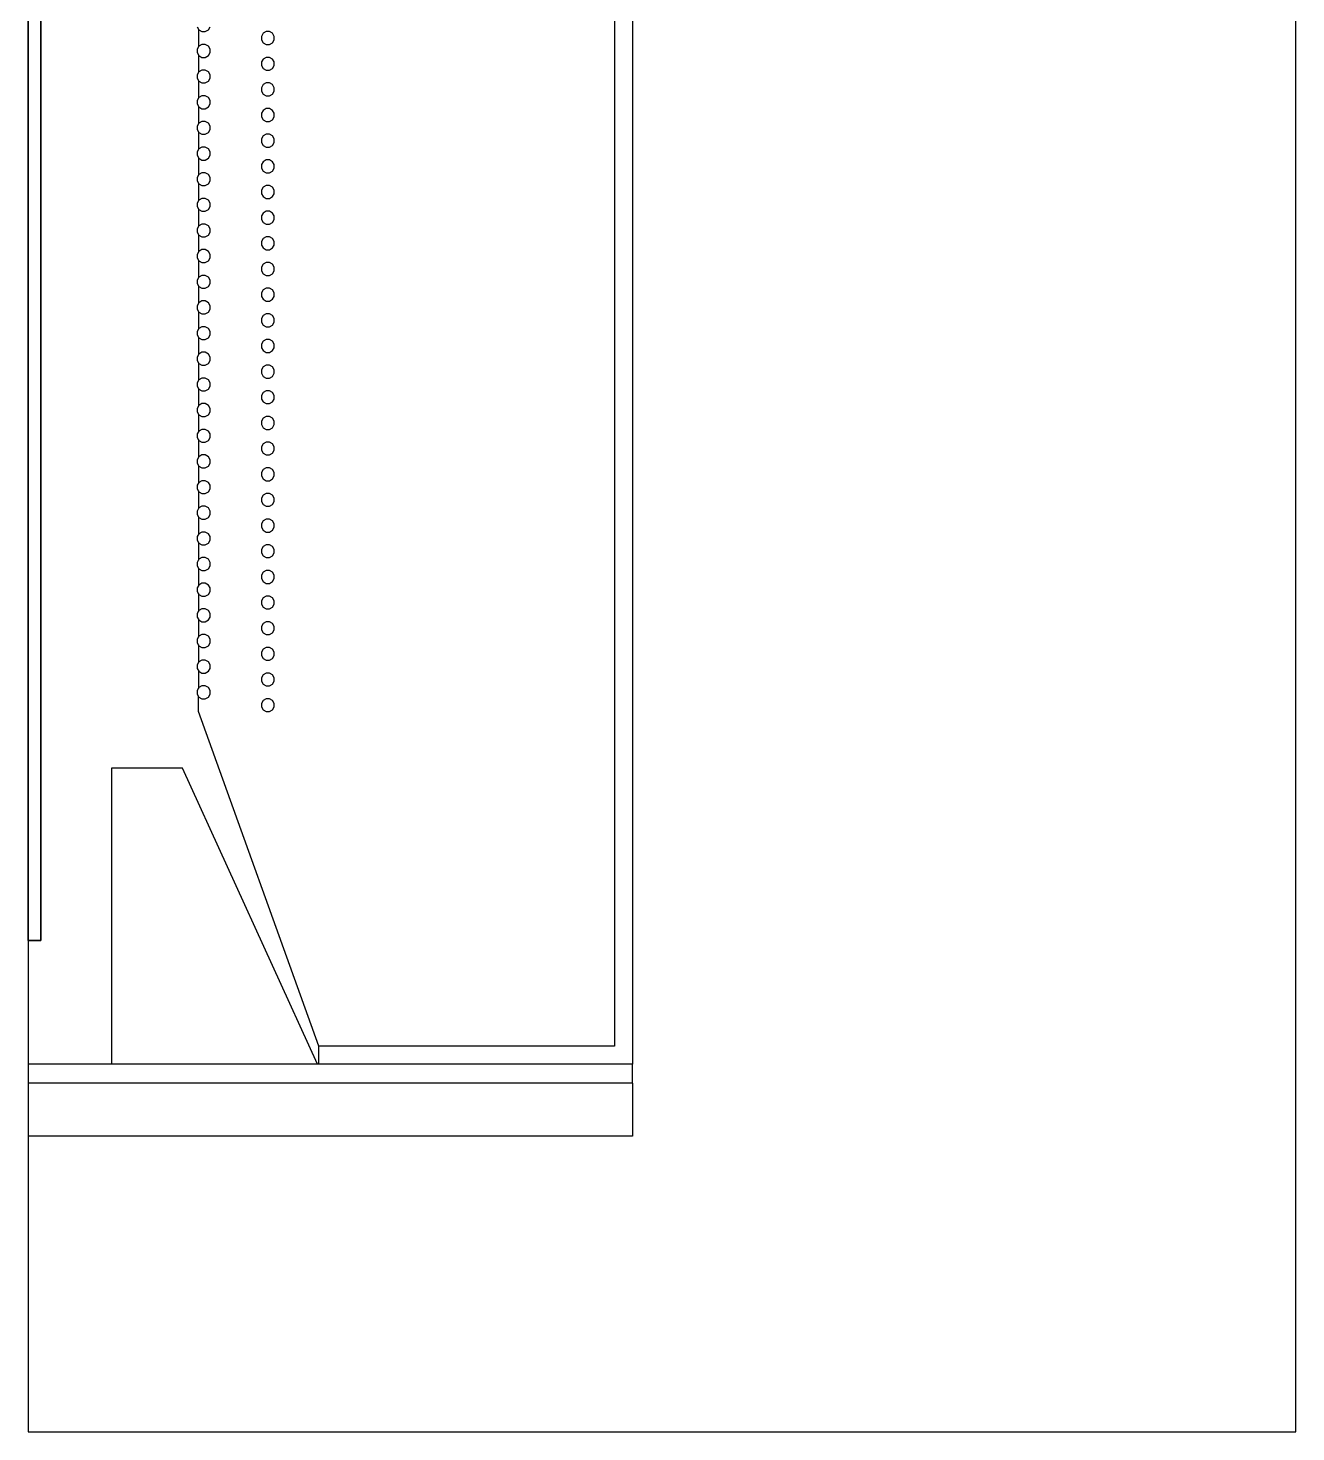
# Model space of a CAD drawing. Header units: millimetres. Extents: x 0 to 99, y -172 to 45.
# Drawn here: x 0 to 98.6, y -172.2 to -63.1 of the extents above; entities that cross this region are included whole.
import ezdxf

# ---------------------------------------------------------------- set-up
doc = ezdxf.new("R2010")
doc.units = ezdxf.units.MM
doc.layers.get('0').update_dxf_attribs({"true_color": 0xffffff})

msp = doc.modelspace()

# ---------------------------------------------------------------- linework, layer by layer
for p, q in [((98.6, -172.2), (98.6, 45)), ((98.6, -172.2), (98.6, 45)), ((98.6, -172.2), (98.6, 45)), ((98.6, -172.2), (98.6, 45)), ((98.6, -172.2), (98.6, 45)), ((0, 30), (0, -134)), ((0, -134), (0, 30)), ((0, -134), (0, 30)), ((1, 30), (1, -134)), ((1, -134), (1, 30)), ((1, 30), (1, -134)), ((1, -134), (1, 30)), ((1, 30), (1, -134)), ((1, 30), (1, -134)), ((1, 30), (1, -134)), ((1, 30), (1, -134)), ((1, 30), (1, -134)), ((1, 30), (1, -134)), ((1, 30), (1, -134)), ((1, 30), (1, -134)), ((1, 30), (1, -134)), ((1, 30), (1, -134)), ((1, 30), (1, -134)), ((1, 30), (1, -134)), ((47, 1.4), (47, -143.6)), ((47, 1.4), (47, -143.6)), ((47, 1.4), (47, -143.6)), ((47, 1.4), (47, -143.6)), ((47, 1.4), (47, -143.6)), ((47, 1.4), (47, -143.6)), ((45.6, 0), (45.6, -142.2)), ((45.6, 0), (45.6, -142.2)), ((45.6, 0), (45.6, -142.2)), ((13.15, -62.98), (13.28, -63.21)), ((13.25, -63.15), (13.25, -64.53)), ((13.28, -63.21), (13.52, -63.34)), ((13.78, -63.34), (14.02, -63.21)), ((14.02, -63.21), (14.15, -62.98)), ((13.52, -64.34), (13.28, -64.47)), ((13.52, -63.34), (13.78, -63.34)), ((13.78, -64.34), (13.52, -64.34)), ((14.02, -64.47), (13.78, -64.34)), ((18.28, -63.47), (18.15, -63.71)), ((18.15, -63.71), (18.15, -63.97)), ((18.15, -63.97), (18.28, -64.21)), ((18.52, -63.34), (18.28, -63.47)), ((18.28, -64.21), (18.52, -64.34)), ((18.78, -63.34), (18.52, -63.34)), ((18.52, -64.34), (18.78, -64.34)), ((19.02, -63.47), (18.78, -63.34)), ((18.78, -64.34), (19.02, -64.21)), ((19.15, -63.71), (19.02, -63.47)), ((19.02, -64.21), (19.15, -63.97)), ((19.15, -63.97), (19.15, -63.71)), ((13.28, -64.47), (13.15, -64.7)), ((13.15, -64.7), (13.15, -64.97)), ((13.15, -64.97), (13.28, -65.2)), ((13.25, -65.15), (13.25, -66.53)), ((13.28, -65.2), (13.52, -65.34)), ((13.52, -65.34), (13.78, -65.34)), ((13.78, -65.34), (14.02, -65.2)), ((14.15, -64.7), (14.02, -64.47)), ((14.02, -65.2), (14.15, -64.97)), ((14.15, -64.97), (14.15, -64.7)), ((18.28, -65.47), (18.15, -65.7)), ((18.52, -65.34), (18.28, -65.47)), ((18.78, -65.34), (18.52, -65.34)), ((19.02, -65.47), (18.78, -65.34)), ((19.15, -65.7), (19.02, -65.47)), ((13.28, -66.47), (13.15, -66.7)), ((13.52, -66.33), (13.28, -66.47)), ((13.78, -66.33), (13.52, -66.33)), ((14.02, -66.47), (13.78, -66.33)), ((14.15, -66.7), (14.02, -66.47)), ((18.15, -65.7), (18.15, -65.97)), ((18.15, -65.97), (18.28, -66.2)), ((18.28, -66.2), (18.52, -66.34)), ((18.52, -66.34), (18.78, -66.34)), ((18.78, -66.34), (19.02, -66.2)), ((19.02, -66.2), (19.15, -65.97)), ((19.15, -65.97), (19.15, -65.7)), ((13.15, -66.7), (13.15, -66.97)), ((13.15, -66.97), (13.28, -67.2)), ((13.25, -67.14), (13.25, -68.52)), ((13.28, -67.2), (13.52, -67.33)), ((13.52, -67.33), (13.78, -67.33)), ((13.78, -67.33), (14.02, -67.2)), ((14.02, -67.2), (14.15, -66.97)), ((14.15, -66.97), (14.15, -66.7)), ((18.28, -67.46), (18.15, -67.7)), ((18.52, -67.33), (18.28, -67.46)), ((18.78, -67.33), (18.52, -67.33)), ((19.02, -67.46), (18.78, -67.33)), ((19.15, -67.7), (19.02, -67.46)), ((13.28, -68.46), (13.15, -68.69)), ((13.15, -68.69), (13.15, -68.96)), ((13.52, -68.33), (13.28, -68.46)), ((13.78, -68.33), (13.52, -68.33)), ((14.02, -68.46), (13.78, -68.33)), ((14.15, -68.69), (14.02, -68.46)), ((14.15, -68.96), (14.15, -68.69)), ((18.15, -67.7), (18.15, -67.96)), ((18.15, -67.96), (18.28, -68.2)), ((18.28, -68.2), (18.52, -68.33)), ((18.52, -68.33), (18.78, -68.33)), ((18.78, -68.33), (19.02, -68.2)), ((19.02, -68.2), (19.15, -67.96)), ((19.15, -67.96), (19.15, -67.7)), ((13.15, -68.96), (13.28, -69.19)), ((13.25, -69.13), (13.25, -70.51)), ((13.28, -69.19), (13.52, -69.33)), ((13.52, -69.33), (13.78, -69.33)), ((13.78, -69.33), (14.02, -69.19)), ((14.02, -69.19), (14.15, -68.96)), ((18.28, -69.46), (18.15, -69.69)), ((18.15, -69.69), (18.15, -69.96)), ((18.52, -69.32), (18.28, -69.46)), ((18.78, -69.32), (18.52, -69.32)), ((19.02, -69.46), (18.78, -69.32)), ((19.15, -69.69), (19.02, -69.46)), ((19.15, -69.96), (19.15, -69.69)), ((13.28, -70.46), (13.15, -70.69)), ((13.15, -70.69), (13.15, -70.96)), ((13.52, -70.32), (13.28, -70.46)), ((13.78, -70.32), (13.52, -70.32)), ((14.02, -70.46), (13.78, -70.32)), ((14.15, -70.69), (14.02, -70.46)), ((14.15, -70.96), (14.15, -70.69)), ((18.15, -69.96), (18.28, -70.19)), ((18.28, -70.19), (18.52, -70.32)), ((18.52, -70.32), (18.78, -70.32)), ((18.78, -70.32), (19.02, -70.19)), ((19.02, -70.19), (19.15, -69.96)), ((13.15, -70.96), (13.28, -71.19)), ((13.25, -71.13), (13.25, -72.51)), ((13.28, -71.19), (13.52, -71.32)), ((13.52, -71.32), (13.78, -71.32)), ((13.78, -71.32), (14.02, -71.19)), ((14.02, -71.19), (14.15, -70.96)), ((18.28, -71.45), (18.15, -71.68)), ((18.15, -71.68), (18.15, -71.95)), ((18.15, -71.95), (18.28, -72.18)), ((18.52, -71.32), (18.28, -71.45)), ((18.78, -71.32), (18.52, -71.32)), ((19.02, -71.45), (18.78, -71.32)), ((19.15, -71.68), (19.02, -71.45)), ((19.02, -72.18), (19.15, -71.95)), ((19.15, -71.95), (19.15, -71.68)), ((13.28, -72.45), (13.15, -72.68)), ((13.15, -72.68), (13.15, -72.95)), ((13.15, -72.95), (13.28, -73.18)), ((13.52, -72.32), (13.28, -72.45)), ((13.78, -72.32), (13.52, -72.32)), ((14.02, -72.45), (13.78, -72.32)), ((14.15, -72.68), (14.02, -72.45)), ((14.02, -73.18), (14.15, -72.95)), ((14.15, -72.95), (14.15, -72.68)), ((18.28, -72.18), (18.52, -72.32)), ((18.52, -72.32), (18.78, -72.32)), ((18.78, -72.32), (19.02, -72.18)), ((13.25, -73.12), (13.25, -74.5)), ((13.28, -73.18), (13.52, -73.32)), ((13.52, -73.32), (13.78, -73.32)), ((13.78, -73.32), (14.02, -73.18)), ((18.28, -73.45), (18.15, -73.68)), ((18.15, -73.68), (18.15, -73.95)), ((18.15, -73.95), (18.28, -74.18)), ((18.52, -73.31), (18.28, -73.45)), ((18.28, -74.18), (18.52, -74.31)), ((18.78, -73.31), (18.52, -73.31)), ((19.02, -73.45), (18.78, -73.31)), ((18.78, -74.31), (19.02, -74.18)), ((19.15, -73.68), (19.02, -73.45)), ((19.02, -74.18), (19.15, -73.95)), ((19.15, -73.95), (19.15, -73.68)), ((13.28, -74.44), (13.15, -74.68)), ((13.15, -74.68), (13.15, -74.94)), ((13.15, -74.94), (13.28, -75.18)), ((13.25, -75.12), (13.25, -76.5)), ((13.52, -74.31), (13.28, -74.44)), ((13.28, -75.18), (13.52, -75.31)), ((13.78, -74.31), (13.52, -74.31)), ((14.02, -74.44), (13.78, -74.31)), ((13.78, -75.31), (14.02, -75.18)), ((14.15, -74.68), (14.02, -74.44)), ((14.02, -75.18), (14.15, -74.94)), ((14.15, -74.94), (14.15, -74.68)), ((18.52, -74.31), (18.78, -74.31)), ((13.52, -76.31), (13.28, -76.44)), ((13.52, -75.31), (13.78, -75.31)), ((13.78, -76.31), (13.52, -76.31)), ((14.02, -76.44), (13.78, -76.31)), ((18.28, -75.44), (18.15, -75.67)), ((18.15, -75.67), (18.15, -75.94)), ((18.15, -75.94), (18.28, -76.17)), ((18.52, -75.31), (18.28, -75.44)), ((18.28, -76.17), (18.52, -76.31)), ((18.78, -75.31), (18.52, -75.31)), ((18.52, -76.31), (18.78, -76.31)), ((19.02, -75.44), (18.78, -75.31)), ((18.78, -76.31), (19.02, -76.17)), ((19.15, -75.67), (19.02, -75.44)), ((19.02, -76.17), (19.15, -75.94)), ((19.15, -75.94), (19.15, -75.67)), ((13.28, -76.44), (13.15, -76.67)), ((13.15, -76.67), (13.15, -76.94)), ((13.15, -76.94), (13.28, -77.17)), ((13.25, -77.11), (13.25, -78.49)), ((13.28, -77.17), (13.52, -77.31)), ((13.52, -77.31), (13.78, -77.31)), ((13.78, -77.31), (14.02, -77.17)), ((14.15, -76.67), (14.02, -76.44)), ((14.02, -77.17), (14.15, -76.94)), ((14.15, -76.94), (14.15, -76.67)), ((18.28, -77.44), (18.15, -77.67)), ((18.52, -77.3), (18.28, -77.44)), ((18.78, -77.3), (18.52, -77.3)), ((19.02, -77.44), (18.78, -77.3)), ((19.15, -77.67), (19.02, -77.44)), ((13.28, -78.43), (13.15, -78.67)), ((13.52, -78.3), (13.28, -78.43)), ((13.78, -78.3), (13.52, -78.3)), ((14.02, -78.43), (13.78, -78.3)), ((14.15, -78.67), (14.02, -78.43)), ((18.15, -77.67), (18.15, -77.94)), ((18.15, -77.94), (18.28, -78.17)), ((18.28, -78.17), (18.52, -78.3)), ((18.52, -78.3), (18.78, -78.3)), ((18.78, -78.3), (19.02, -78.17)), ((19.02, -78.17), (19.15, -77.94)), ((19.15, -77.94), (19.15, -77.67)), ((13.15, -78.67), (13.15, -78.93)), ((13.15, -78.93), (13.28, -79.17)), ((13.25, -79.11), (13.25, -80.49)), ((13.28, -79.17), (13.52, -79.3)), ((13.52, -79.3), (13.78, -79.3)), ((13.78, -79.3), (14.02, -79.17)), ((14.02, -79.17), (14.15, -78.93)), ((14.15, -78.93), (14.15, -78.67)), ((18.28, -79.43), (18.15, -79.66)), ((18.15, -79.66), (18.15, -79.93)), ((18.52, -79.3), (18.28, -79.43)), ((18.78, -79.3), (18.52, -79.3)), ((19.02, -79.43), (18.78, -79.3)), ((19.15, -79.66), (19.02, -79.43)), ((19.15, -79.93), (19.15, -79.66)), ((13.28, -80.43), (13.15, -80.66)), ((13.15, -80.66), (13.15, -80.93)), ((13.52, -80.29), (13.28, -80.43)), ((13.78, -80.29), (13.52, -80.29)), ((14.02, -80.43), (13.78, -80.29)), ((14.15, -80.66), (14.02, -80.43)), ((14.15, -80.93), (14.15, -80.66)), ((18.15, -79.93), (18.28, -80.16)), ((18.28, -80.16), (18.52, -80.3)), ((18.52, -80.3), (18.78, -80.3)), ((18.78, -80.3), (19.02, -80.16)), ((19.02, -80.16), (19.15, -79.93)), ((13.15, -80.93), (13.28, -81.16)), ((13.25, -81.1), (13.25, -82.48)), ((13.28, -81.16), (13.52, -81.29)), ((13.52, -81.29), (13.78, -81.29)), ((13.78, -81.29), (14.02, -81.16)), ((14.02, -81.16), (14.15, -80.93)), ((18.28, -81.43), (18.15, -81.66)), ((18.15, -81.66), (18.15, -81.93)), ((18.52, -81.29), (18.28, -81.43)), ((18.78, -81.29), (18.52, -81.29)), ((19.02, -81.43), (18.78, -81.29)), ((19.15, -81.66), (19.02, -81.43)), ((19.15, -81.93), (19.15, -81.66)), ((13.28, -82.42), (13.15, -82.66)), ((13.15, -82.66), (13.15, -82.92)), ((13.15, -82.92), (13.28, -83.16)), ((13.52, -82.29), (13.28, -82.42)), ((13.78, -82.29), (13.52, -82.29)), ((14.02, -82.42), (13.78, -82.29)), ((14.15, -82.66), (14.02, -82.42)), ((14.02, -83.16), (14.15, -82.92)), ((14.15, -82.92), (14.15, -82.66)), ((18.15, -81.93), (18.28, -82.16)), ((18.28, -82.16), (18.52, -82.29)), ((18.52, -82.29), (18.78, -82.29)), ((18.78, -82.29), (19.02, -82.16)), ((19.02, -82.16), (19.15, -81.93)), ((13.25, -83.1), (13.25, -84.48)), ((13.28, -83.16), (13.52, -83.29)), ((13.52, -83.29), (13.78, -83.29)), ((13.78, -83.29), (14.02, -83.16)), ((18.28, -83.42), (18.15, -83.65)), ((18.15, -83.65), (18.15, -83.92)), ((18.15, -83.92), (18.28, -84.15)), ((18.52, -83.29), (18.28, -83.42)), ((18.78, -83.29), (18.52, -83.29)), ((19.02, -83.42), (18.78, -83.29)), ((19.15, -83.65), (19.02, -83.42)), ((19.02, -84.15), (19.15, -83.92)), ((19.15, -83.92), (19.15, -83.65)), ((13.28, -84.42), (13.15, -84.65)), ((13.15, -84.65), (13.15, -84.92)), ((13.15, -84.92), (13.28, -85.15)), ((13.25, -85.09), (13.25, -86.47)), ((13.52, -84.28), (13.28, -84.42)), ((13.78, -84.28), (13.52, -84.28)), ((14.02, -84.42), (13.78, -84.28)), ((14.15, -84.65), (14.02, -84.42)), ((14.02, -85.15), (14.15, -84.92)), ((14.15, -84.92), (14.15, -84.65)), ((18.28, -84.15), (18.52, -84.29)), ((18.52, -84.29), (18.78, -84.29)), ((18.78, -84.29), (19.02, -84.15)), ((13.28, -85.15), (13.52, -85.28)), ((13.52, -85.28), (13.78, -85.28)), ((13.78, -85.28), (14.02, -85.15)), ((18.28, -85.42), (18.15, -85.65)), ((18.15, -85.65), (18.15, -85.92)), ((18.15, -85.92), (18.28, -86.15)), ((18.52, -85.28), (18.28, -85.42)), ((18.28, -86.15), (18.52, -86.28)), ((18.78, -85.28), (18.52, -85.28)), ((19.02, -85.42), (18.78, -85.28)), ((18.78, -86.28), (19.02, -86.15)), ((19.15, -85.65), (19.02, -85.42)), ((19.02, -86.15), (19.15, -85.92)), ((19.15, -85.92), (19.15, -85.65)), ((13.28, -86.41), (13.15, -86.64)), ((13.15, -86.64), (13.15, -86.91)), ((13.15, -86.91), (13.28, -87.14)), ((13.25, -87.09), (13.25, -88.47)), ((13.52, -86.28), (13.28, -86.41)), ((13.28, -87.14), (13.52, -87.28)), ((13.78, -86.28), (13.52, -86.28)), ((13.52, -87.28), (13.78, -87.28)), ((14.02, -86.41), (13.78, -86.28)), ((13.78, -87.28), (14.02, -87.14)), ((14.15, -86.64), (14.02, -86.41)), ((14.02, -87.14), (14.15, -86.91)), ((14.15, -86.91), (14.15, -86.64)), ((18.52, -87.28), (18.28, -87.41)), ((18.52, -86.28), (18.78, -86.28)), ((18.78, -87.28), (18.52, -87.28)), ((19.02, -87.41), (18.78, -87.28)), ((13.52, -88.27), (13.28, -88.41)), ((13.78, -88.27), (13.52, -88.27)), ((14.02, -88.41), (13.78, -88.27)), ((18.28, -87.41), (18.15, -87.64)), ((18.15, -87.64), (18.15, -87.91)), ((18.15, -87.91), (18.28, -88.14)), ((18.28, -88.14), (18.52, -88.28)), ((18.52, -88.28), (18.78, -88.28)), ((18.78, -88.28), (19.02, -88.14)), ((19.15, -87.64), (19.02, -87.41)), ((19.02, -88.14), (19.15, -87.91)), ((19.15, -87.91), (19.15, -87.64)), ((13.28, -88.41), (13.15, -88.64)), ((13.15, -88.64), (13.15, -88.91)), ((13.15, -88.91), (13.28, -89.14)), ((13.25, -89.08), (13.25, -90.46)), ((13.28, -89.14), (13.52, -89.27)), ((13.52, -89.27), (13.78, -89.27)), ((13.78, -89.27), (14.02, -89.14)), ((14.15, -88.64), (14.02, -88.41)), ((14.02, -89.14), (14.15, -88.91)), ((14.15, -88.91), (14.15, -88.64)), ((18.28, -89.4), (18.15, -89.64)), ((18.52, -89.27), (18.28, -89.4)), ((18.78, -89.27), (18.52, -89.27)), ((19.02, -89.4), (18.78, -89.27)), ((19.15, -89.64), (19.02, -89.4)), ((13.28, -90.4), (13.15, -90.63)), ((13.52, -90.27), (13.28, -90.4)), ((13.78, -90.27), (13.52, -90.27)), ((14.02, -90.4), (13.78, -90.27)), ((14.15, -90.63), (14.02, -90.4)), ((18.15, -89.64), (18.15, -89.9)), ((18.15, -89.9), (18.28, -90.14)), ((18.28, -90.14), (18.52, -90.27)), ((18.52, -90.27), (18.78, -90.27)), ((18.78, -90.27), (19.02, -90.14)), ((19.02, -90.14), (19.15, -89.9)), ((19.15, -89.9), (19.15, -89.64)), ((13.15, -90.63), (13.15, -90.9)), ((13.15, -90.9), (13.28, -91.13)), ((13.25, -91.07), (13.25, -92.45)), ((13.28, -91.13), (13.52, -91.27)), ((13.52, -91.27), (13.78, -91.27)), ((13.78, -91.27), (14.02, -91.13)), ((14.02, -91.13), (14.15, -90.9)), ((14.15, -90.9), (14.15, -90.63)), ((18.28, -91.4), (18.15, -91.63)), ((18.15, -91.63), (18.15, -91.9)), ((18.52, -91.26), (18.28, -91.4)), ((18.78, -91.26), (18.52, -91.26)), ((19.02, -91.4), (18.78, -91.26)), ((19.15, -91.63), (19.02, -91.4)), ((19.15, -91.9), (19.15, -91.63)), ((13.28, -92.4), (13.15, -92.63)), ((13.15, -92.63), (13.15, -92.9)), ((13.52, -92.26), (13.28, -92.4)), ((13.78, -92.26), (13.52, -92.26)), ((14.02, -92.4), (13.78, -92.26)), ((14.15, -92.63), (14.02, -92.4)), ((14.15, -92.9), (14.15, -92.63)), ((18.15, -91.9), (18.28, -92.13)), ((18.28, -92.13), (18.52, -92.26)), ((18.52, -92.26), (18.78, -92.26)), ((18.78, -92.26), (19.02, -92.13)), ((19.02, -92.13), (19.15, -91.9)), ((13.15, -92.9), (13.28, -93.13)), ((13.25, -93.07), (13.25, -94.45)), ((13.28, -93.13), (13.52, -93.26)), ((13.52, -93.26), (13.78, -93.26)), ((13.78, -93.26), (14.02, -93.13)), ((14.02, -93.13), (14.15, -92.9)), ((18.28, -93.39), (18.15, -93.63)), ((18.15, -93.63), (18.15, -93.89)), ((18.52, -93.26), (18.28, -93.39)), ((18.78, -93.26), (18.52, -93.26)), ((19.02, -93.39), (18.78, -93.26)), ((19.15, -93.63), (19.02, -93.39)), ((19.15, -93.89), (19.15, -93.63)), ((13.28, -94.39), (13.15, -94.62)), ((13.15, -94.62), (13.15, -94.89)), ((13.15, -94.89), (13.28, -95.12)), ((13.52, -94.26), (13.28, -94.39)), ((13.78, -94.26), (13.52, -94.26)), ((14.02, -94.39), (13.78, -94.26)), ((14.15, -94.62), (14.02, -94.39)), ((14.02, -95.12), (14.15, -94.89)), ((14.15, -94.89), (14.15, -94.62)), ((18.15, -93.89), (18.28, -94.13)), ((18.28, -94.13), (18.52, -94.26)), ((18.52, -94.26), (18.78, -94.26)), ((18.78, -94.26), (19.02, -94.13)), ((19.02, -94.13), (19.15, -93.89)), ((13.25, -95.06), (13.25, -96.44)), ((13.28, -95.12), (13.52, -95.26)), ((13.52, -95.26), (13.78, -95.26)), ((13.78, -95.26), (14.02, -95.12)), ((18.28, -95.39), (18.15, -95.62)), ((18.15, -95.62), (18.15, -95.89)), ((18.15, -95.89), (18.28, -96.12)), ((18.52, -95.25), (18.28, -95.39)), ((18.78, -95.25), (18.52, -95.25)), ((19.02, -95.39), (18.78, -95.25)), ((19.15, -95.62), (19.02, -95.39)), ((19.02, -96.12), (19.15, -95.89)), ((19.15, -95.89), (19.15, -95.62)), ((13.28, -96.39), (13.15, -96.62)), ((13.15, -96.62), (13.15, -96.89)), ((13.15, -96.89), (13.28, -97.12)), ((13.25, -97.06), (13.25, -98.44)), ((13.52, -96.25), (13.28, -96.39)), ((13.28, -97.12), (13.52, -97.25)), ((13.78, -96.25), (13.52, -96.25)), ((14.02, -96.39), (13.78, -96.25)), ((13.78, -97.25), (14.02, -97.12)), ((14.15, -96.62), (14.02, -96.39)), ((14.02, -97.12), (14.15, -96.89)), ((14.15, -96.89), (14.15, -96.62)), ((18.28, -96.12), (18.52, -96.25)), ((18.52, -96.25), (18.78, -96.25)), ((18.78, -96.25), (19.02, -96.12)), ((13.52, -97.25), (13.78, -97.25)), ((18.28, -97.38), (18.15, -97.61)), ((18.15, -97.61), (18.15, -97.88)), ((18.15, -97.88), (18.28, -98.11)), ((18.52, -97.25), (18.28, -97.38)), ((18.28, -98.11), (18.52, -98.25)), ((18.78, -97.25), (18.52, -97.25)), ((19.02, -97.38), (18.78, -97.25)), ((18.78, -98.25), (19.02, -98.11)), ((19.15, -97.61), (19.02, -97.38)), ((19.02, -98.11), (19.15, -97.88)), ((19.15, -97.88), (19.15, -97.61)), ((13.28, -98.38), (13.15, -98.61)), ((13.15, -98.61), (13.15, -98.88)), ((13.15, -98.88), (13.28, -99.11)), ((13.25, -99.05), (13.25, -100.43)), ((13.52, -98.25), (13.28, -98.38)), ((13.28, -99.11), (13.52, -99.25)), ((13.78, -98.25), (13.52, -98.25)), ((13.52, -99.25), (13.78, -99.25)), ((14.02, -98.38), (13.78, -98.25)), ((13.78, -99.25), (14.02, -99.11)), ((14.15, -98.61), (14.02, -98.38)), ((14.02, -99.11), (14.15, -98.88)), ((14.15, -98.88), (14.15, -98.61)), ((18.52, -99.24), (18.28, -99.38)), ((18.52, -98.25), (18.78, -98.25)), ((18.78, -99.24), (18.52, -99.24)), ((19.02, -99.38), (18.78, -99.24)), ((13.28, -100.37), (13.15, -100.61)), ((13.52, -100.24), (13.28, -100.37)), ((13.78, -100.24), (13.52, -100.24)), ((14.02, -100.37), (13.78, -100.24)), ((14.15, -100.61), (14.02, -100.37)), ((18.28, -99.38), (18.15, -99.61)), ((18.15, -99.61), (18.15, -99.88)), ((18.15, -99.88), (18.28, -100.11)), ((18.28, -100.11), (18.52, -100.24)), ((18.52, -100.24), (18.78, -100.24)), ((18.78, -100.24), (19.02, -100.11)), ((19.15, -99.61), (19.02, -99.38)), ((19.02, -100.11), (19.15, -99.88)), ((19.15, -99.88), (19.15, -99.61)), ((13.15, -100.61), (13.15, -100.87)), ((13.15, -100.87), (13.28, -101.11)), ((13.25, -101.05), (13.25, -102.43)), ((13.28, -101.11), (13.52, -101.24)), ((13.52, -101.24), (13.78, -101.24)), ((13.78, -101.24), (14.02, -101.11)), ((14.02, -101.11), (14.15, -100.87)), ((14.15, -100.87), (14.15, -100.61)), ((18.28, -101.37), (18.15, -101.6)), ((18.52, -101.24), (18.28, -101.37)), ((18.78, -101.24), (18.52, -101.24)), ((19.02, -101.37), (18.78, -101.24)), ((19.15, -101.6), (19.02, -101.37)), ((13.28, -102.37), (13.15, -102.6)), ((13.52, -102.24), (13.28, -102.37)), ((13.78, -102.24), (13.52, -102.24)), ((14.02, -102.37), (13.78, -102.24)), ((14.15, -102.6), (14.02, -102.37)), ((18.15, -101.6), (18.15, -101.87)), ((18.15, -101.87), (18.28, -102.1)), ((18.28, -102.1), (18.52, -102.24)), ((18.52, -102.24), (18.78, -102.24)), ((18.78, -102.24), (19.02, -102.1)), ((19.02, -102.1), (19.15, -101.87)), ((19.15, -101.87), (19.15, -101.6)), ((13.15, -102.6), (13.15, -102.87)), ((13.15, -102.87), (13.28, -103.1)), ((13.25, -103.04), (13.25, -104.42)), ((13.28, -103.1), (13.52, -103.24)), ((13.52, -103.24), (13.78, -103.24)), ((13.78, -103.24), (14.02, -103.1)), ((14.02, -103.1), (14.15, -102.87)), ((14.15, -102.87), (14.15, -102.6)), ((18.28, -103.37), (18.15, -103.6)), ((18.15, -103.6), (18.15, -103.87)), ((18.52, -103.23), (18.28, -103.37)), ((18.78, -103.23), (18.52, -103.23)), ((19.02, -103.37), (18.78, -103.23)), ((19.15, -103.6), (19.02, -103.37)), ((19.15, -103.87), (19.15, -103.6)), ((13.28, -104.36), (13.15, -104.6)), ((13.15, -104.6), (13.15, -104.86)), ((13.52, -104.23), (13.28, -104.36)), ((13.78, -104.23), (13.52, -104.23)), ((14.02, -104.36), (13.78, -104.23)), ((14.15, -104.6), (14.02, -104.36)), ((14.15, -104.86), (14.15, -104.6)), ((18.15, -103.87), (18.28, -104.1)), ((18.28, -104.1), (18.52, -104.23)), ((18.52, -104.23), (18.78, -104.23)), ((18.78, -104.23), (19.02, -104.1)), ((19.02, -104.1), (19.15, -103.87)), ((13.15, -104.86), (13.28, -105.1)), ((13.25, -105.04), (13.25, -106.42)), ((13.28, -105.1), (13.52, -105.23)), ((13.52, -105.23), (13.78, -105.23)), ((13.78, -105.23), (14.02, -105.1)), ((14.02, -105.1), (14.15, -104.86)), ((18.28, -105.36), (18.15, -105.59)), ((18.15, -105.59), (18.15, -105.86)), ((18.15, -105.86), (18.28, -106.09)), ((18.52, -105.23), (18.28, -105.36)), ((18.78, -105.23), (18.52, -105.23)), ((19.02, -105.36), (18.78, -105.23)), ((19.15, -105.59), (19.02, -105.36)), ((19.02, -106.09), (19.15, -105.86)), ((19.15, -105.86), (19.15, -105.59)), ((13.28, -106.36), (13.15, -106.59)), ((13.15, -106.59), (13.15, -106.86)), ((13.15, -106.86), (13.28, -107.09)), ((13.52, -106.22), (13.28, -106.36)), ((13.78, -106.22), (13.52, -106.22)), ((14.02, -106.36), (13.78, -106.22)), ((14.15, -106.59), (14.02, -106.36)), ((14.02, -107.09), (14.15, -106.86)), ((14.15, -106.86), (14.15, -106.59)), ((18.28, -106.09), (18.52, -106.23)), ((18.52, -106.23), (18.78, -106.23)), ((18.78, -106.23), (19.02, -106.09)), ((13.25, -107.03), (13.25, -108.41)), ((13.28, -107.09), (13.52, -107.22)), ((13.52, -107.22), (13.78, -107.22)), ((13.78, -107.22), (14.02, -107.09)), ((18.28, -107.36), (18.15, -107.59)), ((18.15, -107.59), (18.15, -107.86)), ((18.15, -107.86), (18.28, -108.09)), ((18.52, -107.22), (18.28, -107.36)), ((18.78, -107.22), (18.52, -107.22)), ((19.02, -107.36), (18.78, -107.22)), ((19.15, -107.59), (19.02, -107.36)), ((19.02, -108.09), (19.15, -107.86)), ((19.15, -107.86), (19.15, -107.59)), ((13.28, -108.35), (13.15, -108.58)), ((13.15, -108.58), (13.15, -108.85)), ((13.15, -108.85), (13.28, -109.08)), ((13.25, -109.03), (13.25, -110.41)), ((13.52, -108.22), (13.28, -108.35)), ((13.28, -109.08), (13.52, -109.22)), ((13.78, -108.22), (13.52, -108.22)), ((14.02, -108.35), (13.78, -108.22)), ((13.78, -109.22), (14.02, -109.08)), ((14.15, -108.58), (14.02, -108.35)), ((14.02, -109.08), (14.15, -108.85)), ((14.15, -108.85), (14.15, -108.58)), ((18.28, -108.09), (18.52, -108.22)), ((18.52, -108.22), (18.78, -108.22)), ((18.78, -108.22), (19.02, -108.09)), ((13.52, -110.21), (13.28, -110.35)), ((13.52, -109.22), (13.78, -109.22)), ((13.78, -110.21), (13.52, -110.21)), ((14.02, -110.35), (13.78, -110.21)), ((18.28, -109.35), (18.15, -109.58)), ((18.15, -109.58), (18.15, -109.85)), ((18.15, -109.85), (18.28, -110.08)), ((18.52, -109.22), (18.28, -109.35)), ((18.28, -110.08), (18.52, -110.22)), ((18.78, -109.22), (18.52, -109.22)), ((18.52, -110.22), (18.78, -110.22)), ((19.02, -109.35), (18.78, -109.22)), ((18.78, -110.22), (19.02, -110.08)), ((19.15, -109.58), (19.02, -109.35)), ((19.02, -110.08), (19.15, -109.85)), ((19.15, -109.85), (19.15, -109.58)), ((13.28, -110.35), (13.15, -110.58)), ((13.15, -110.58), (13.15, -110.85)), ((13.15, -110.85), (13.28, -111.08)), ((13.25, -111.02), (13.25, -112.4)), ((13.28, -111.08), (13.52, -111.21)), ((13.52, -111.21), (13.78, -111.21)), ((13.78, -111.21), (14.02, -111.08)), ((14.15, -110.58), (14.02, -110.35)), ((14.02, -111.08), (14.15, -110.85)), ((14.15, -110.85), (14.15, -110.58)), ((18.52, -111.21), (18.28, -111.34)), ((18.78, -111.21), (18.52, -111.21)), ((19.02, -111.34), (18.78, -111.21)), ((13.28, -112.34), (13.15, -112.57)), ((13.52, -112.21), (13.28, -112.34)), ((13.78, -112.21), (13.52, -112.21)), ((14.02, -112.34), (13.78, -112.21)), ((14.15, -112.57), (14.02, -112.34)), ((18.28, -111.34), (18.15, -111.58)), ((18.15, -111.58), (18.15, -111.84)), ((18.15, -111.84), (18.28, -112.08)), ((18.28, -112.08), (18.52, -112.21)), ((18.52, -112.21), (18.78, -112.21)), ((18.78, -112.21), (19.02, -112.08)), ((19.15, -111.58), (19.02, -111.34)), ((19.02, -112.08), (19.15, -111.84)), ((19.15, -111.84), (19.15, -111.58)), ((13.15, -112.57), (13.15, -112.84)), ((13.15, -112.84), (13.28, -113.07)), ((13.25, -113.02), (13.25, -114.4)), ((13.28, -113.07), (13.52, -113.21)), ((13.52, -113.21), (13.78, -113.21)), ((13.78, -113.21), (14.02, -113.07)), ((14.02, -113.07), (14.15, -112.84)), ((14.15, -112.84), (14.15, -112.57)), ((18.28, -113.34), (18.15, -113.57)), ((18.52, -113.21), (18.28, -113.34)), ((18.78, -113.21), (18.52, -113.21)), ((19.02, -113.34), (18.78, -113.21)), ((19.15, -113.57), (19.02, -113.34)), ((13.28, -114.34), (13.15, -114.57)), ((13.15, -114.57), (13.15, -114.84)), ((13.52, -114.2), (13.28, -114.34)), ((13.78, -114.2), (13.52, -114.2)), ((14.02, -114.34), (13.78, -114.2)), ((14.15, -114.57), (14.02, -114.34)), ((14.15, -114.84), (14.15, -114.57)), ((18.15, -113.57), (18.15, -113.84)), ((18.15, -113.84), (18.28, -114.07)), ((18.28, -114.07), (18.52, -114.21)), ((18.52, -114.21), (18.78, -114.21)), ((18.78, -114.21), (19.02, -114.07)), ((19.02, -114.07), (19.15, -113.84)), ((19.15, -113.84), (19.15, -113.57)), ((13.15, -114.84), (13.28, -115.07)), ((13.15, -114.84), (13.28, -115.07)), ((13.25, -116.2), (13.25, -115.01)), ((13.28, -115.07), (13.52, -115.2)), ((13.52, -115.2), (13.78, -115.2)), ((13.78, -115.2), (14.02, -115.07)), ((14.02, -115.07), (14.15, -114.84)), ((18.28, -115.33), (18.15, -115.57)), ((18.15, -115.57), (18.15, -115.83)), ((18.52, -115.2), (18.28, -115.33)), ((18.78, -115.2), (18.52, -115.2)), ((19.02, -115.33), (18.78, -115.2)), ((19.15, -115.57), (19.02, -115.33)), ((19.15, -115.83), (19.15, -115.57)), ((22.6, -142.2), (13.25, -116.2)), ((18.15, -115.83), (18.28, -116.07)), ((18.28, -116.07), (18.52, -116.2)), ((18.52, -116.2), (18.78, -116.2)), ((18.78, -116.2), (19.02, -116.07)), ((19.02, -116.07), (19.15, -115.83)), ((6.5, -120.6), (6.5, -143.6)), ((12, -120.6), (6.5, -120.6)), ((6.5, -120.6), (6.5, -143.6)), ((12, -120.6), (6.5, -120.6)), ((6.5, -120.6), (6.5, -143.6)), ((12, -120.6), (6.5, -120.6)), ((6.5, -120.6), (6.5, -143.6)), ((12, -120.6), (6.5, -120.6)), ((6.5, -120.6), (6.5, -143.6)), ((12, -120.6), (6.5, -120.6)), ((6.5, -120.6), (6.5, -143.6)), ((12, -120.6), (6.5, -120.6)), ((6.5, -120.6), (6.5, -143.6)), ((12, -120.6), (6.5, -120.6)), ((6.5, -120.6), (6.5, -143.6)), ((12, -120.6), (6.5, -120.6)), ((22.5, -143.6), (12, -120.6)), ((22.5, -143.6), (12, -120.6)), ((22.5, -143.6), (12, -120.6)), ((22.5, -143.6), (12, -120.6)), ((22.5, -143.6), (12, -120.6)), ((22.5, -143.6), (12, -120.6)), ((22.5, -143.6), (12, -120.6)), ((0, -134), (0, -172.2)), ((0, -134), (1, -134)), ((1, -134), (0, -134)), ((0, -134), (0, -172.2)), ((1, -134), (0, -134)), ((0, -134), (0, -172.2)), ((0, -134), (0, -172.2)), ((0, -134), (0, -172.2)), ((1, -134), (0, -134)), ((0, -134), (0, -172.2)), ((0, -134), (0, -172.2)), ((1, -134), (0, -134)), ((0, -134), (0, -172.2)), ((0, -134), (0, -172.2)), ((0, -134), (0, -172.2)), ((0, -134), (0, -172.2)), ((0, -134), (0, -172.2)), ((1, -134), (0, -134)), ((0, -134), (0, -172.2)), ((0, -134), (0, -172.2)), ((1, -134), (0, -134)), ((0, -134), (0, -172.2)), ((45.6, -142.2), (22.6, -142.2)), ((22.6, -143.6), (22.6, -142.2)), ((45.6, -142.2), (22.6, -142.2)), ((22.6, -143.6), (22.6, -142.2)), ((45.6, -142.2), (22.6, -142.2)), ((47, -143.6), (0, -143.6)), ((47, -143.6), (0, -143.6)), ((47, -143.6), (0, -143.6)), ((47, -143.6), (0, -143.6)), ((47, -143.6), (0, -143.6)), ((47, -143.6), (0, -143.6)), ((47, -143.6), (0, -143.6)), ((47, -143.6), (0, -143.6)), ((47, -143.6), (0, -143.6)), ((47, -143.6), (0, -143.6)), ((47, -143.6), (0, -143.6)), ((47, -143.6), (0, -143.6)), ((47, -143.6), (0, -143.6)), ((47, -143.6), (0, -143.6)), ((47, -143.6), (0, -143.6)), ((47, -143.6), (0, -143.6)), ((47, -143.6), (22.6, -143.6)), ((47, -143.6), (22.6, -143.6)), ((47, -145.1), (47, -143.6)), ((47, -145.1), (47, -143.6)), ((47, -145.1), (47, -143.6)), ((47, -145.1), (47, -143.6)), ((47, -145.1), (47, -143.6)), ((47, -145.1), (47, -143.6)), ((47, -145.1), (0, -145.1)), ((47, -145.1), (0, -145.1)), ((47, -145.1), (0, -145.1)), ((47, -145.1), (47, -149.2)), ((47, -145.1), (47, -149.2)), ((47, -145.1), (47, -149.2)), ((47, -145.1), (47, -149.2)), ((47, -145.1), (47, -149.2)), ((47, -145.1), (47, -149.2)), ((47, -149.2), (0, -149.2)), ((47, -149.2), (0, -149.2)), ((47, -149.2), (0, -149.2)), ((47, -149.2), (0, -149.2)), ((47, -149.2), (0, -149.2)), ((47, -149.2), (0, -149.2)), ((0, -172.2), (98.6, -172.2)), ((0, -172.2), (98.6, -172.2)), ((0, -172.2), (98.6, -172.2)), ((0, -172.2), (98.6, -172.2)), ((0, -172.2), (98.6, -172.2))]:
    msp.add_line(p, q)

doc.saveas('drawing.dxf')
